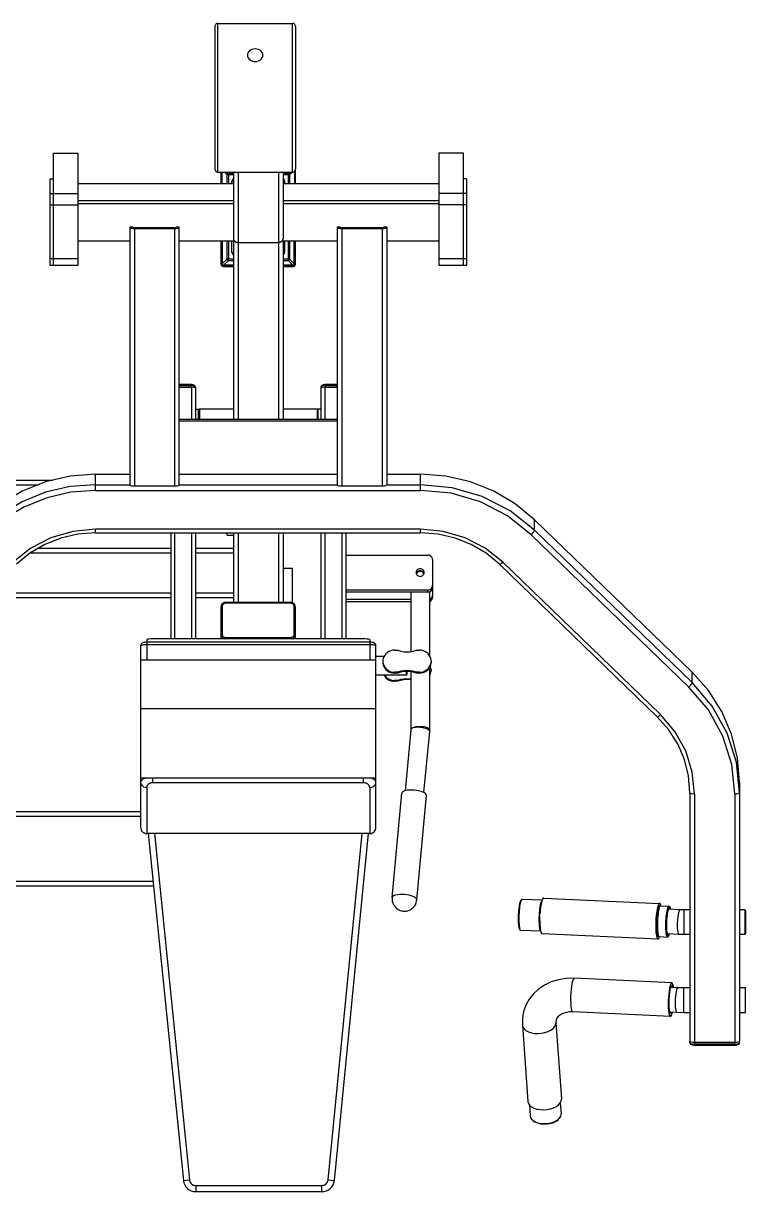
# Model space of a CAD drawing. Header units: millimetres. Extents: x -91 to 49, y -4 to 118.
# Drawn here: x -23.9 to 49.3, y 0 to 118.3 of the extents above; entities that cross this region are included whole.
import ezdxf

# ---------------------------------------------------------------- set-up
doc = ezdxf.new("R2010")
doc.units = ezdxf.units.MM
doc.layers.add('ceco.net 288', color=7, linetype='Continuous')

msp = doc.modelspace()

# ---------------------------------------------------------------- linework, layer by layer
at = {"layer": 'ceco.net 288'}
for points in [[(-4.139875, 118.33175), (-4.202875, 118.3255), (-4.261875, 118.30725), (-4.315125, 118.2785), (-4.361625, 118.24025), (-4.400125, 118.194), (-4.429125, 118.141), (-4.447625, 118.08225), (-4.454125, 118.01925)], [(-4.139875, 118.33175), (3.392625, 118.33175)], [(-4.139875, 103.26825), (-4.139875, 118.33175)], [(3.392625, 103.26825), (3.392625, 118.33175)], [(3.706625, 118.01925), (3.700375, 118.08225), (3.681875, 118.141), (3.652875, 118.194), (3.614375, 118.24025), (3.567875, 118.2785), (3.514375, 118.30725), (3.455625, 118.3255), (3.392625, 118.33175)], [(-4.454125, 118.01125), (-4.454125, 103.5825)], [(3.706625, 118.01125), (3.706625, 103.5825)], [(-0.373875, 115.74075), (-0.547875, 115.72425), (-0.715375, 115.6805), (-0.863625, 115.60725), (-0.987125, 115.51275), (-1.081625, 115.394), (-1.138625, 115.2605), (-1.158375, 115.1205)], [(-1.158375, 115.1205), (-1.138625, 114.979), (-1.080125, 114.83725), (-0.987125, 114.71025), (-0.863625, 114.6045), (-0.715375, 114.52325), (-0.546375, 114.47125), (-0.373875, 114.45475)], [(0.410875, 115.1205), (0.391125, 115.2605), (0.332875, 115.39575), (0.239875, 115.51275), (0.116375, 115.60725), (-0.033375, 115.6805), (-0.201125, 115.72425), (-0.373875, 115.74075)], [(-0.373875, 114.45475), (-0.199625, 114.47125), (-0.031875, 114.52325), (0.116375, 114.6045), (0.239875, 114.71025), (0.332875, 114.83725), (0.391125, 114.979), (0.410875, 115.1205)], [(-20.850625, 105.20025), (-18.340875, 105.20025)], [(-20.850625, 105.20025), (-20.850625, 93.79875)], [(-18.340875, 105.20025), (-18.340875, 93.79875)], [(18.220125, 105.20025), (18.220125, 93.79875)], [(20.731375, 105.20025), (18.220125, 105.20025)], [(20.731375, 93.79875), (20.731375, 105.20025)], [(-4.454125, 103.5825), (-4.447625, 103.5195), (-4.429125, 103.4605), (-4.400125, 103.40725), (-4.361625, 103.36075), (-4.315125, 103.32225), (-4.261875, 103.29325), (-4.202875, 103.27475), (-4.139875, 103.26825)], [(-4.139875, 103.26825), (3.392625, 103.26825)], [(-3.825875, 102.111), (-3.825875, 103.26825)], [(-3.737875, 103.26825), (-3.737875, 102.111)], [(-3.485625, 103.26825), (-3.236625, 103.01925)], [(-3.088625, 103.16725), (-3.130625, 103.156), (-3.169875, 103.13325), (-3.202375, 103.10075), (-3.223625, 103.06175), (-3.236625, 103.01925)], [(-3.236625, 103.01925), (-2.570875, 103.01925)], [(-3.236625, 103.01925), (-3.236625, 102.111)], [(-3.189375, 103.26825), (-3.088625, 103.16725)], [(-3.088625, 103.16725), (-2.570875, 103.16725)], [(-3.088625, 103.16725), (-3.088625, 102.111)], [(-2.570875, 103.26825), (-2.570875, 96.52825)], [(-2.100625, 103.26825), (-2.098875, 78.24875)], [(1.979875, 103.26825), (1.978375, 78.24875)], [(2.450375, 103.26825), (2.450375, 96.52825)], [(2.450375, 103.16725), (2.967875, 103.16725)], [(2.450375, 103.01925), (3.115875, 103.01925)], [(2.967875, 103.16725), (3.070375, 103.26825)], [(2.967875, 103.16725), (2.967875, 102.111)], [(3.115875, 103.01925), (3.111125, 103.0405), (3.104625, 103.06175), (3.094625, 103.08275), (3.081625, 103.10075), (3.067125, 103.1185), (3.049125, 103.13325), (3.031125, 103.14625), (3.011625, 103.156), (2.990625, 103.1625), (2.967875, 103.16725)], [(3.115875, 103.01925), (3.364875, 103.26825)], [(3.115875, 103.01925), (3.115875, 102.111)], [(3.392625, 103.26825), (3.455625, 103.27475), (3.514375, 103.29325), (3.567875, 103.32225), (3.614375, 103.36075), (3.652875, 103.40725), (3.681875, 103.4605), (3.700375, 103.5195), (3.706625, 103.5825)], [(3.618875, 103.366), (3.618875, 102.111)], [(3.706625, 103.53025), (3.705875, 103.544), (3.705125, 103.55625)], [(3.706625, 102.111), (3.706625, 103.53025)], [(-21.151625, 102.601), (-20.850625, 102.601)], [(-21.151625, 93.79875), (-21.151625, 102.601)], [(-21.151625, 102.5685), (-20.850625, 102.5685)], [(-18.340875, 102.111), (-2.570875, 102.111)], [(-2.570875, 102.61575), (-2.635875, 102.56575), (-2.685125, 102.50125), (-2.716375, 102.42675), (-2.727125, 102.3455)], [(-2.727125, 102.3455), (-2.570875, 102.3455)], [(-2.727125, 102.111), (-2.727125, 102.3455)], [(2.450375, 102.61725), (2.450375, 102.61575)], [(2.608125, 102.3455), (2.597125, 102.42675), (2.565875, 102.50125), (2.516125, 102.56575), (2.450375, 102.61575)], [(2.608125, 102.3455), (2.450375, 102.3455)], [(2.450375, 102.111), (18.220125, 102.111)], [(2.608125, 102.3455), (2.608125, 102.111)], [(21.032625, 102.601), (20.731375, 102.601)], [(21.032625, 102.5685), (20.731375, 102.5685)], [(21.032625, 102.601), (21.032625, 93.79875)], [(-21.151625, 101.10675), (-18.340875, 101.10675)], [(21.032625, 101.10675), (18.220125, 101.10675)], [(-21.151625, 99.95275), (-18.340875, 99.95275)], [(-18.340875, 100.39075), (-2.570875, 100.39075)], [(-18.340875, 100.08325), (-2.570875, 100.08325)], [(2.450375, 100.39075), (18.220125, 100.39075)], [(2.450375, 100.08325), (18.220125, 100.08325)], [(21.032625, 99.95275), (18.220125, 99.95275)], [(-12.782625, 97.69225), (-13.083625, 97.69225)], [(-13.083625, 97.69225), (-13.083625, 71.60325)], [(-13.083625, 97.67275), (-13.060875, 97.63525), (-12.994125, 97.601), (-12.889875, 97.57325), (-12.782625, 97.5605)], [(-12.782625, 97.67275), (-12.782625, 97.69225)], [(-12.782625, 97.67275), (-12.759625, 97.65), (-12.697875, 97.63525), (-12.613375, 97.62875)], [(-12.782625, 97.56025), (-12.613375, 97.5505)], [(-8.532875, 97.62875), (-12.613375, 97.62875)], [(-12.613375, 97.5505), (-8.532875, 97.5505)], [(-12.613375, 97.5505), (-12.613375, 71.48125)], [(-8.532875, 97.62875), (-8.448375, 97.63525), (-8.386375, 97.65), (-8.363625, 97.67275)], [(-8.532875, 97.5505), (-8.363625, 97.56025)], [(-8.532875, 97.5505), (-8.532875, 71.48125)], [(-8.062375, 97.69225), (-8.363625, 97.69225)], [(-8.363625, 97.69225), (-8.363625, 97.67275)], [(-8.363625, 97.5605), (-8.256125, 97.57325), (-8.151875, 97.601), (-8.085375, 97.63525), (-8.062375, 97.67275)], [(-8.062375, 71.60325), (-8.062375, 97.69225)], [(7.943375, 97.69225), (7.943375, 71.60325)], [(8.244375, 97.69225), (7.943375, 97.69225)], [(7.943375, 97.67275), (7.966125, 97.63525), (8.032875, 97.601), (8.137125, 97.57325), (8.244375, 97.5605)], [(8.244375, 97.67275), (8.244375, 97.69225)], [(8.244375, 97.67275), (8.267125, 97.65), (8.329125, 97.63525), (8.413875, 97.62875)], [(8.244375, 97.56025), (8.413875, 97.5505)], [(12.492625, 97.62875), (8.413875, 97.62875)], [(8.413875, 97.5505), (8.413875, 71.48125)], [(8.413875, 97.5505), (12.492625, 97.5505)], [(12.492625, 97.62875), (12.577125, 97.63525), (12.639125, 97.65), (12.661625, 97.67275)], [(12.492625, 97.5505), (12.661625, 97.56025)], [(12.492625, 97.5505), (12.492625, 71.48125)], [(12.661625, 97.69225), (12.661625, 97.67275)], [(12.964625, 97.69225), (12.661625, 97.69225)], [(12.661625, 97.5605), (12.769125, 97.57325), (12.873375, 97.601), (12.940125, 97.63525), (12.964625, 97.67275)], [(12.964625, 97.69225), (12.964625, 71.60325)], [(-18.340875, 96.31675), (-13.083625, 96.31675)], [(-8.062375, 96.31675), (-2.489625, 96.31675)], [(-3.825875, 93.9405), (-3.825875, 96.31675)], [(-3.737875, 96.31675), (-3.737875, 93.9405)], [(-3.713625, 96.31675), (-3.713625, 93.97475)], [(-3.236625, 96.31675), (-3.236625, 94.4515)], [(-3.088625, 96.31675), (-3.088625, 94.30525)], [(-2.727125, 95.127), (-2.727125, 96.31675)], [(-2.570875, 96.52825), (-2.557875, 96.44375), (-2.523625, 96.3625), (-2.468375, 96.28925), (-2.393625, 96.2275), (-2.304125, 96.18175), (-2.204625, 96.154), (-2.100625, 96.1445)], [(-2.570875, 96.31675), (-2.570875, 78.24875)], [(-2.100625, 96.14425), (1.979875, 96.14425)], [(1.979875, 96.1445), (2.085625, 96.154), (2.183375, 96.18175), (2.274375, 96.2275), (2.347875, 96.28925), (2.404625, 96.3625), (2.438625, 96.44375), (2.450375, 96.52825)], [(2.370375, 96.31675), (7.943375, 96.31675)], [(2.450375, 96.31675), (2.450375, 78.24875)], [(2.608125, 96.31675), (2.608125, 95.127)], [(2.967875, 96.31675), (2.967875, 94.30525)], [(3.115875, 96.31675), (3.115875, 94.4515)], [(3.592875, 93.97475), (3.592875, 96.31675)], [(3.618875, 96.31675), (3.618875, 93.9405)], [(3.706625, 93.9405), (3.706625, 96.31675)], [(12.964625, 96.31675), (18.220125, 96.31675)], [(-2.727125, 95.127), (-2.570875, 95.127)], [(-2.727125, 95.127), (-2.716375, 95.045), (-2.685125, 94.96975), (-2.635875, 94.90525), (-2.570875, 94.85525)], [(2.608125, 95.127), (2.450375, 95.127)], [(2.450375, 94.85525), (2.516125, 94.90525), (2.565875, 94.96975), (2.597125, 95.045), (2.608125, 95.127)], [(-18.340875, 94.49725), (-21.151625, 94.49725)], [(-18.340875, 93.79875), (-21.151625, 93.79875)], [(-3.737875, 93.9405), (-3.825875, 93.9405)], [(-3.825875, 93.9405), (-3.808125, 93.85225), (-3.759625, 93.7805), (-3.687875, 93.732), (-3.599625, 93.7145)], [(-3.737875, 93.9405), (-3.727125, 93.88675), (-3.697375, 93.84275), (-3.653375, 93.813), (-3.599625, 93.80225)], [(-3.713625, 93.97475), (-3.236625, 94.4515)], [(-3.713625, 93.97475), (-3.705375, 93.9275), (-3.685875, 93.887), (-3.653375, 93.85575), (-3.612625, 93.83475), (-3.565375, 93.8265)], [(-3.599625, 93.7145), (-3.599625, 93.80225)], [(-3.599625, 93.80225), (-2.570875, 93.80225)], [(-3.599625, 93.7145), (-2.570875, 93.7145)], [(-3.565375, 93.8265), (-3.088625, 94.30525)], [(-2.570875, 93.8265), (-3.565375, 93.8265)], [(-3.236625, 94.4515), (-3.231625, 94.4305), (-3.223625, 94.4095), (-3.213875, 94.38975), (-3.202375, 94.37025), (-3.187875, 94.354), (-3.169875, 94.33775), (-3.150375, 94.32625), (-3.130625, 94.315), (-3.109625, 94.30825), (-3.088625, 94.30525)], [(-2.570875, 94.4515), (-3.236625, 94.4515)], [(-3.088625, 94.30525), (-2.570875, 94.30525)], [(3.115875, 94.4515), (2.450375, 94.4515)], [(2.450375, 94.30525), (2.967875, 94.30525)], [(3.444625, 93.8265), (2.450375, 93.8265)], [(2.450375, 93.80225), (3.480375, 93.80225)], [(2.450375, 93.7145), (3.480375, 93.7145)], [(2.967875, 94.30525), (3.011625, 94.315), (3.049125, 94.33775), (3.081625, 94.37025), (3.104625, 94.4095), (3.115875, 94.4515)], [(2.967875, 94.30525), (3.444625, 93.8265)], [(3.115875, 94.4515), (3.592875, 93.97475)], [(3.444625, 93.8265), (3.493625, 93.83475), (3.534125, 93.85575), (3.565125, 93.887), (3.586375, 93.9275)], [(3.480375, 93.7145), (3.568125, 93.732), (3.640125, 93.7805), (3.688875, 93.85225), (3.706625, 93.9405)], [(3.480375, 93.80225), (3.534375, 93.813), (3.578375, 93.84275), (3.608125, 93.88675), (3.618875, 93.9405)], [(3.480375, 93.7145), (3.480375, 93.80225)], [(3.592875, 93.97475), (3.586375, 93.9275)], [(3.706625, 93.9405), (3.618875, 93.9405)], [(21.032625, 94.49725), (18.220125, 94.49725)], [(21.032625, 93.79875), (18.220125, 93.79875)], [(-6.898625, 81.74325), (-8.062375, 81.74325)], [(-8.062375, 81.66025), (-6.898625, 81.66025)], [(-6.898625, 81.74325), (-6.898625, 81.48775)], [(-6.428375, 81.49925), (-6.434875, 81.54475), (-6.454375, 81.58875), (-6.483875, 81.626), (-6.527625, 81.662), (-6.582875, 81.6895), (-6.652875, 81.714), (-6.731125, 81.73025), (-6.815875, 81.74), (-6.898625, 81.74325)], [(-6.428375, 81.49925), (-6.438125, 81.53175), (-6.464125, 81.561), (-6.508125, 81.58875), (-6.566625, 81.613), (-6.638375, 81.63425), (-6.719625, 81.64875), (-6.807625, 81.657), (-6.898625, 81.66025)], [(6.766625, 81.74825), (6.681875, 81.74475), (6.598875, 81.73525), (6.519125, 81.71725), (6.449125, 81.6945), (6.393875, 81.66525), (6.349875, 81.631), (6.320875, 81.592), (6.301125, 81.5495), (6.294625, 81.504)], [(6.766625, 81.66525), (6.673875, 81.66175), (6.585875, 81.65225), (6.504625, 81.6375), (6.432875, 81.618), (6.374375, 81.5935), (6.330375, 81.56575), (6.304375, 81.53475), (6.294625, 81.504)], [(6.766625, 81.74825), (6.766625, 81.48775)], [(7.943375, 81.74825), (6.766625, 81.74825)], [(6.766625, 81.66525), (7.943375, 81.66525)], [(-8.062375, 81.48775), (-6.807625, 81.48775)], [(-6.807625, 81.48775), (-6.807625, 78.24875)], [(-6.416875, 81.35425), (-6.426625, 81.3835), (-6.454375, 81.41125), (-6.501625, 81.4375), (-6.563375, 81.45825), (-6.638375, 81.47475), (-6.721375, 81.4845), (-6.807625, 81.48775)], [(-6.428375, 81.49925), (-6.428375, 81.387)], [(-6.416875, 81.35425), (-6.416875, 78.24875)], [(6.294625, 81.504), (6.294625, 81.35425)], [(6.686875, 81.48775), (6.598875, 81.4845), (6.517625, 81.47475), (6.442875, 81.45825), (6.380875, 81.4375), (6.333875, 81.41125), (6.304375, 81.3835), (6.294625, 81.35425)], [(6.294625, 81.35425), (6.294625, 78.24875)], [(6.686875, 81.48775), (6.686875, 78.24875)], [(6.686875, 81.48775), (7.943375, 81.48775)], [(6.686875, 81.4845), (6.766625, 81.48775)], [(-8.062375, 78.24875), (7.943375, 78.24875)], [(-6.416875, 79.26925), (-6.102875, 79.26925)], [(-6.102875, 78.24875), (-6.102875, 79.26925)], [(-6.023125, 79.26925), (-6.102875, 79.1895)], [(-6.023125, 79.26925), (-6.023125, 78.24875)], [(-2.570875, 79.26925), (-6.023125, 79.26925)], [(5.902375, 79.26925), (2.450375, 79.26925)], [(5.902375, 79.26925), (5.902375, 78.24875)], [(5.982125, 79.1895), (5.902375, 79.26925)], [(5.982125, 79.26925), (5.982125, 78.24875)], [(6.294625, 79.26925), (5.982125, 79.26925)], [(-8.062375, 78.086), (7.943375, 78.086)], [(-16.563375, 72.658), (-19.115625, 72.4645), (-21.605875, 71.8865), (-23.972125, 70.94075), (-26.154875, 69.6485)], [(-16.563375, 71.0255), (-16.563375, 72.67425)], [(-16.563375, 72.67425), (-13.083625, 72.67425)], [(-16.563375, 72.658), (-13.083625, 72.658)], [(-8.062375, 72.67425), (7.943375, 72.67425)], [(-8.062375, 72.658), (7.943375, 72.658)], [(12.964625, 72.67425), (16.387375, 72.67425)], [(12.964625, 72.658), (16.387375, 72.658)], [(16.387375, 71.0255), (16.387375, 72.67425)], [(27.922125, 68.05825), (25.975625, 69.665), (23.792875, 70.95725), (21.428125, 71.90275), (18.939375, 72.4805), (16.387375, 72.67425)], [(-72.553125, 72.06075), (-20.855138, 72.06075)], [(-72.553125, 71.59025), (-22.347087, 71.59025)], [(-16.563375, 71.60325), (-19.115625, 71.40975), (-21.605875, 70.832), (-23.972125, 69.8845), (-26.154875, 68.59225), (-28.103125, 66.986)], [(-16.563375, 71.0255), (-19.042125, 70.83675), (-21.460875, 70.277), (-23.757375, 69.35725), (-25.878375, 68.10075), (-27.769625, 66.5415)], [(-16.563375, 71.60325), (-13.083625, 71.60325)], [(-16.563375, 71.0255), (16.387375, 71.0255)], [(-13.083625, 71.60325), (-13.060875, 71.56575), (-12.994125, 71.53175), (-12.889875, 71.504), (-12.758125, 71.486), (-12.613375, 71.48125)], [(-12.613375, 71.48125), (-8.532875, 71.48125)], [(-8.532875, 71.48125), (-8.387875, 71.486), (-8.256125, 71.504), (-8.151875, 71.53175), (-8.085375, 71.56575), (-8.062375, 71.60325)], [(-8.062375, 71.60325), (7.943375, 71.60325)], [(7.943375, 71.60325), (7.966125, 71.56575), (8.032875, 71.53175), (8.137125, 71.504), (8.267125, 71.486), (8.413875, 71.48125)], [(8.413875, 71.48125), (12.492625, 71.48125)], [(12.492625, 71.48125), (12.639125, 71.486), (12.769125, 71.504), (12.873375, 71.53175), (12.940125, 71.56575), (12.964625, 71.60325)], [(12.964625, 71.60325), (16.387375, 71.60325)], [(27.927125, 66.986), (25.454625, 68.947), (22.632625, 70.40375), (19.572625, 71.3005), (16.387375, 71.60325)], [(27.593375, 66.5415), (25.192875, 68.44575), (22.451875, 69.86025), (19.479875, 70.73075), (16.387375, 71.0255)], [(27.927125, 68.042), (27.922125, 68.05825)], [(27.922125, 68.05825), (43.905375, 52.60925)], [(27.927125, 66.986), (27.927125, 68.042)], [(-16.563375, 67.08675), (-18.859875, 66.8685), (-21.068625, 66.22075), (-23.103125, 65.171), (-24.885375, 63.75675)], [(-16.563375, 66.73675), (-18.332625, 66.60325), (-20.057875, 66.203), (-21.696875, 65.547), (-23.208875, 64.65325), (-24.558375, 63.54025)], [(-16.563375, 66.73675), (-16.563375, 67.08675)], [(16.387375, 67.08675), (-16.563375, 67.08675)], [(-16.563375, 66.73675), (16.387375, 66.73675)], [(-8.926625, 66.73675), (-8.926625, 55.9945)], [(-8.534375, 66.73675), (-8.534375, 55.9945)], [(-6.807625, 66.73675), (-6.807625, 55.9945)], [(-6.416875, 66.73675), (-6.416875, 55.9945)], [(-3.197625, 66.50575), (-3.197625, 66.73675)], [(-3.197625, 66.50575), (-2.570875, 66.50575)], [(-2.570875, 66.73675), (-2.570875, 59.69575)], [(-2.098875, 66.73675), (-2.098875, 59.69575)], [(1.978375, 66.73675), (1.978375, 59.69575)], [(2.450375, 66.73675), (2.450375, 59.69575)], [(6.294625, 66.73675), (6.294625, 55.9945)], [(6.686875, 66.73675), (6.686875, 55.9945)], [(8.413875, 66.73675), (8.413875, 55.9945)], [(8.806125, 66.73675), (8.806125, 55.9945)], [(16.387375, 66.73675), (16.387375, 67.08675)], [(24.710875, 63.75675), (22.927125, 65.171), (20.892625, 66.22075), (18.683875, 66.8685), (16.387375, 67.08675)], [(24.382125, 63.54025), (23.034625, 64.65325), (21.520875, 65.5485), (19.881875, 66.203), (18.156625, 66.60325), (16.387375, 66.73675)], [(27.593375, 66.5415), (27.722125, 66.675), (27.829375, 66.80525), (27.902875, 66.91575), (27.927125, 66.98575)], [(27.593375, 66.5415), (43.571625, 51.1085)], [(27.927125, 66.98575), (43.905375, 51.55275)], [(-8.926625, 65.15625), (-22.357875, 65.15625)], [(-2.570875, 65.15625), (-6.416875, 65.15625)], [(-8.926625, 64.6845), (-23.155375, 64.6845)], [(-2.570875, 64.6845), (-6.416875, 64.6845)], [(8.806125, 64.47425), (17.121375, 64.47425)], [(17.593375, 64.03175), (17.577125, 64.14575), (17.529875, 64.253), (17.455125, 64.34425), (17.357375, 64.41425), (17.243625, 64.45975), (17.121375, 64.47425)], [(17.593375, 64.03175), (17.593375, 60.19875)], [(3.392625, 63.12025), (2.450375, 63.12025)], [(3.392625, 59.66325), (3.392625, 63.12025)], [(16.748625, 62.70525), (16.738875, 62.7915), (16.708125, 62.873), (16.659125, 62.946), (16.594125, 63.00775), (16.515875, 63.0535), (16.429625, 63.08275), (16.336875, 63.09075), (16.245875, 63.08275), (16.159625, 63.0535), (16.081375, 63.00775), (16.016125, 62.946), (15.965875, 62.873), (15.936625, 62.7915), (15.925125, 62.70525)], [(16.730875, 62.59775), (16.708125, 62.658), (16.659125, 62.73125), (16.594125, 62.793), (16.515875, 62.83875), (16.429625, 62.868), (16.336875, 62.87775), (16.245875, 62.868), (16.159625, 62.83875), (16.081375, 62.793), (16.016125, 62.73125), (15.965875, 62.658), (15.943125, 62.59775)], [(16.714625, 62.55375), (16.670625, 62.64325), (16.579375, 62.7395), (16.463875, 62.80125), (16.336875, 62.824), (16.209875, 62.80125), (16.096125, 62.7395), (16.004875, 62.64175), (15.959375, 62.55375)], [(24.382125, 63.54025), (24.403375, 63.53375), (24.474875, 63.5645), (24.582375, 63.64275), (24.710875, 63.75675)], [(24.382125, 63.54025), (40.360375, 48.10725)], [(24.710875, 63.75675), (40.687625, 48.32375)], [(15.925125, 62.70525), (15.943125, 62.59775)], [(15.943125, 62.59775), (15.965875, 62.5375), (16.016125, 62.46275), (16.081375, 62.4025), (16.159625, 62.357), (16.245875, 62.3275), (16.336875, 62.31775), (16.429625, 62.3275), (16.515875, 62.357), (16.594125, 62.4025), (16.659125, 62.46275), (16.708125, 62.5375), (16.730875, 62.59775)], [(16.730875, 62.59775), (16.748625, 62.70525)], [(-8.926625, 60.60725), (-27.593875, 60.60725)], [(-2.570875, 60.60725), (-6.416875, 60.60725)], [(17.121375, 60.936), (8.806125, 60.936)], [(17.121375, 60.72125), (8.806125, 60.72125)], [(15.396375, 60.72125), (15.396375, 54.70375)], [(17.121375, 60.936), (17.243625, 60.95075), (17.357375, 60.9945), (17.455125, 61.06625), (17.529875, 61.1575), (17.577125, 61.26475), (17.593375, 61.37875)], [(17.121375, 60.72125), (17.243625, 60.736), (17.357375, 60.77975), (17.455125, 60.85125), (17.529875, 60.9425), (17.577125, 61.05), (17.593375, 61.16375)], [(17.121375, 60.72125), (17.121375, 60.936)], [(17.279125, 60.75025), (17.279125, 54.297)], [(17.279125, 59.9985), (17.357375, 60.0295), (17.455125, 60.0995), (17.529875, 60.1905), (17.577125, 60.298), (17.593375, 60.4135)], [(-8.926625, 60.13525), (-28.082125, 60.13525)], [(-2.570875, 60.13525), (-6.416875, 60.13525)], [(-3.366625, 59.69575), (-3.459625, 59.6875), (-3.547375, 59.65975), (-3.628875, 59.61775), (-3.700375, 59.559), (-3.759125, 59.489), (-3.803125, 59.40775), (-3.829125, 59.32125), (-3.838875, 59.23025)], [(-3.713625, 59.25125), (-3.838875, 59.23025)], [(-3.838875, 59.23025), (-3.838875, 55.9945)], [(-3.366625, 59.5915), (-3.435375, 59.585), (-3.500375, 59.5655), (-3.558875, 59.53475), (-3.610875, 59.4925), (-3.654875, 59.442), (-3.685875, 59.38175), (-3.705375, 59.31825), (-3.713625, 59.25125)], [(-3.713625, 59.25125), (-3.713625, 56.47)], [(-3.366625, 59.5915), (-3.366625, 59.69575)], [(-3.366625, 59.69575), (3.223375, 59.69575)], [(3.223375, 59.5915), (-3.366625, 59.5915)], [(3.223375, 59.5915), (3.223375, 59.69575)], [(3.706625, 59.18475), (3.683875, 59.32125), (3.657875, 59.40775), (3.613875, 59.489), (3.555375, 59.559), (3.485375, 59.61775), (3.402375, 59.65975), (3.314375, 59.6875), (3.223375, 59.69575)], [(3.355375, 59.5655), (3.290125, 59.585), (3.223375, 59.5915)], [(3.568375, 59.25125), (3.561875, 59.31825), (3.540875, 59.38175), (3.509625, 59.442), (3.465875, 59.4925), (3.413875, 59.53475), (3.355375, 59.5655)], [(3.568375, 56.47), (3.568375, 59.25125)], [(3.568375, 59.25125), (3.69919, 59.229361)], [(3.706625, 55.9945), (3.706625, 59.18475)], [(15.396375, 59.96925), (8.806125, 59.96925)], [(15.396375, 59.75425), (8.806125, 59.75425)], [(17.279125, 59.78375), (17.357375, 59.8145), (17.455125, 59.8845), (17.529875, 59.9775), (17.577125, 60.08325), (17.593375, 60.19875)], [(-11.358375, 55.64775), (-11.485375, 55.64475), (-11.591125, 55.63325), (-11.675875, 55.6185), (-11.747375, 55.599), (-11.810875, 55.56975), (-11.874125, 55.52425), (-11.932875, 55.4575), (-11.970375, 55.3795), (-11.984875, 55.28)], [(-10.730125, 55.9945), (-10.923875, 55.98975), (-11.097875, 55.97325), (-11.237875, 55.949), (-11.327375, 55.91975), (-11.358375, 55.8855)], [(-11.358375, 55.8855), (-11.358375, 53.843)], [(11.237625, 55.64775), (-11.358375, 55.64775)], [(10.611125, 55.9945), (-10.730125, 55.9945)], [(-3.713625, 56.47), (-3.838875, 56.44875)], [(-3.838875, 56.44875), (-3.829125, 56.35925)], [(-3.829125, 56.35925), (-3.803125, 56.27125), (-3.759125, 56.1915), (-3.700375, 56.1215), (-3.628875, 56.063), (-3.547375, 56.02075), (-3.461125, 55.9945)], [(-3.713625, 56.47), (-3.705375, 56.40475), (-3.685875, 56.33975), (-3.654875, 56.281), (-3.610875, 56.2305), (-3.558875, 56.18825), (-3.500375, 56.1575), (-3.435375, 56.138), (-3.366625, 56.13125)], [(-3.366625, 56.13125), (-3.366625, 55.9945)], [(-3.366625, 56.13125), (3.223375, 56.13125)], [(3.223375, 56.13125), (3.290125, 56.138), (3.355375, 56.1575), (3.413875, 56.18825), (3.465875, 56.2305), (3.509625, 56.281), (3.540875, 56.33975), (3.561875, 56.40475), (3.568375, 56.47)], [(3.223375, 56.13125), (3.223375, 55.9945)], [(3.316125, 55.9945), (3.402375, 56.02075), (3.483625, 56.063), (3.555375, 56.1215), (3.613875, 56.1915), (3.657875, 56.27125), (3.683875, 56.35925), (3.706625, 56.446591)], [(3.568375, 56.47), (3.706625, 56.446591)], [(11.237625, 55.8855), (11.206625, 55.91975), (11.118875, 55.949), (10.978875, 55.97325), (10.804625, 55.98975), (10.611125, 55.9945)], [(11.237625, 55.8855), (11.237625, 53.843)], [(11.865875, 55.28), (11.844625, 55.394), (11.779625, 55.5), (11.693375, 55.56825), (11.603875, 55.6055), (11.506375, 55.62825), (11.380875, 55.643), (11.237625, 55.64775)], [(-11.358375, 55.389), (-11.519625, 55.38575), (-11.670875, 55.3745), (-11.801125, 55.3565), (-11.900375, 55.33375), (-11.963875, 55.30775), (-11.984875, 55.28)], [(-11.984875, 55.28), (-11.984875, 36.9095)], [(11.237625, 55.389), (-11.358375, 55.389)], [(11.865875, 55.28), (11.844625, 55.30775), (11.781125, 55.33375), (11.681875, 55.3565), (11.551625, 55.3745), (11.400375, 55.38575), (11.237625, 55.389)], [(11.865875, 36.9095), (11.865875, 55.28)], [(13.749125, 54.84375), (13.552125, 54.82925), (13.361625, 54.78375), (13.181125, 54.70875), (13.016625, 54.608), (12.871625, 54.4825), (12.751125, 54.33775), (12.658625, 54.175), (12.593375, 53.99925), (12.560875, 53.817), (12.557625, 53.724)], [(13.749125, 54.84375), (14.061625, 54.84375)], [(14.061625, 54.84375), (14.367625, 54.7495), (14.683375, 54.69075), (15.003875, 54.67125), (15.324625, 54.69075), (15.640375, 54.7495), (15.944625, 54.84375)], [(15.944625, 54.84375), (16.258875, 54.84375)], [(17.450375, 53.724), (17.445375, 53.817), (17.414375, 53.99925), (17.349125, 54.175), (17.256625, 54.33775), (17.136125, 54.4825), (16.991375, 54.608), (16.825375, 54.70875), (16.646375, 54.78375), (16.455875, 54.82925), (16.258875, 54.84375)], [(11.865875, 53.84275), (-11.984875, 53.84275)], [(12.678125, 54.209), (11.865875, 54.209)], [(12.557625, 53.724), (12.560875, 53.5515), (12.593375, 53.36925), (12.658625, 53.195), (12.751125, 53.0325), (12.871625, 52.88575), (13.016625, 52.7605), (13.181125, 52.65975), (13.361625, 52.58475), (13.552125, 52.54075), (13.749125, 52.5245)], [(12.560875, 53.63275), (12.593375, 53.45075), (12.658625, 53.275), (12.751125, 53.112), (12.871625, 52.96725), (13.016625, 52.842), (13.181125, 52.7395), (13.361625, 52.66625), (13.552125, 52.6205), (13.749125, 52.60575)], [(16.258875, 52.60575), (16.455875, 52.6205), (16.646375, 52.66625), (16.825375, 52.7395), (16.991375, 52.842), (17.136125, 52.96725), (17.256625, 53.112), (17.349125, 53.275), (17.414375, 53.45075), (17.445375, 53.63275)], [(16.258875, 52.5245), (16.455875, 52.54075), (16.646375, 52.58475), (16.825375, 52.65975), (16.991375, 52.7605), (17.136125, 52.88575), (17.256625, 53.0325), (17.349125, 53.195), (17.414375, 53.36925), (17.445375, 53.5515)], [(17.450375, 52.89075), (17.435625, 53.0665), (17.391625, 53.2375), (17.376875, 53.27)], [(17.450375, 53.724), (17.445375, 53.5515)], [(14.925875, 52.326), (11.865875, 52.326)], [(12.676375, 52.326), (12.687875, 52.3015), (12.785625, 52.152), (12.905875, 52.01825), (13.049125, 51.9045), (13.207125, 51.81325), (13.381375, 51.745), (13.561875, 51.70425), (13.749125, 51.69125)], [(12.723625, 52.326), (12.785625, 52.23325), (12.905875, 52.09975), (13.049125, 51.986), (13.207125, 51.893), (13.381375, 51.82625), (13.561875, 51.7855), (13.749125, 51.77075)], [(13.749125, 52.60575), (13.749125, 52.5245)], [(14.061625, 52.60575), (13.749125, 52.60575)], [(14.061625, 52.5245), (13.749125, 52.5245)], [(15.944625, 52.60575), (15.640375, 52.7005), (15.324625, 52.75875), (15.003875, 52.777), (14.683375, 52.75875), (14.367625, 52.7005), (14.061625, 52.60575)], [(15.944625, 52.5245), (15.640375, 52.61875), (15.324625, 52.6775), (15.003875, 52.697), (14.683375, 52.6775), (14.367625, 52.61875), (14.061625, 52.5245)], [(14.061625, 52.60575), (14.061625, 52.5245)], [(14.925875, 52.69225), (14.925875, 52.326)], [(15.003875, 52.404), (14.925875, 52.326)], [(15.003875, 52.697), (15.003875, 52.404)], [(15.396375, 52.6645), (15.396375, 46.7905)], [(15.944625, 52.60575), (15.944625, 52.5245)], [(16.258875, 52.60575), (15.944625, 52.60575)], [(16.258875, 52.5245), (15.944625, 52.5245)], [(16.258875, 52.60575), (16.258875, 52.5245)], [(17.279125, 53.07125), (17.279125, 46.779)], [(17.279125, 52.3195), (17.320125, 52.38275), (17.391625, 52.54575), (17.435625, 52.7165)], [(17.320125, 52.3015), (17.279125, 52.238)], [(17.320125, 52.3015), (17.391625, 52.4645), (17.435625, 52.63525)], [(17.450375, 52.89075), (17.435625, 52.63525)], [(43.905375, 52.60925), (43.898875, 52.62525)], [(48.683875, 41.46325), (48.483625, 43.9325), (47.884625, 46.34125), (46.904875, 48.62975), (45.565375, 50.7425), (43.898875, 52.62525)], [(43.905375, 51.55275), (43.905375, 52.60925)], [(13.749125, 51.69125), (13.749125, 51.77075)], [(14.061625, 51.77075), (13.749125, 51.77075)], [(14.061625, 51.69125), (13.749125, 51.69125)], [(15.396375, 51.91075), (15.324625, 51.92375), (15.003875, 51.9435), (14.683375, 51.92375), (14.367625, 51.867), (14.061625, 51.77075)], [(15.396375, 51.83125), (15.324625, 51.84425), (15.003875, 51.86375), (14.683375, 51.84425), (14.367625, 51.7855), (14.061625, 51.69125)], [(14.061625, 51.77075), (14.061625, 51.69125)], [(43.571625, 51.1085), (43.698625, 51.242), (43.807625, 51.37225), (43.879125, 51.483), (43.905375, 51.55275)], [(48.211875, 40.28475), (47.907625, 43.2715), (47.005875, 46.14275), (45.542875, 48.78925), (43.571625, 51.1085)], [(48.683875, 40.407), (48.371375, 43.48325), (47.442125, 46.43875), (45.934875, 49.16525), (43.905375, 51.55275)], [(11.865875, 48.89825), (-11.984875, 48.89825)], [(40.360375, 48.10725), (40.379875, 48.1025), (40.451625, 48.13175), (40.560625, 48.20975), (40.687625, 48.32375)], [(43.664375, 40.407), (43.524375, 42.111), (43.111125, 43.77275), (42.433875, 45.35), (41.509375, 46.80825), (40.360375, 48.10725)], [(44.134625, 40.28475), (43.910375, 42.50325), (43.239625, 44.6355), (42.152375, 46.60175), (40.687625, 48.32375)], [(15.396375, 46.779), (14.820125, 40.60725)], [(15.396375, 46.7905), (15.418875, 46.849)], [(17.279125, 46.779), (17.254875, 46.85075), (17.186625, 46.919), (17.074125, 46.98075), (16.924625, 47.03125), (16.745375, 47.07025), (16.546875, 47.09325), (16.336875, 47.10125), (16.128625, 47.09325), (15.930125, 47.07025), (15.751125, 47.03125), (15.601375, 46.98075), (15.488875, 46.919), (15.418875, 46.85075), (15.399375, 46.78875)], [(17.178375, 46.7725), (17.067875, 46.8425), (16.919625, 46.906), (16.740625, 46.95975), (16.542125, 47.00025), (16.333875, 47.02475), (16.125375, 47.033), (15.926625, 47.0265), (15.749375, 47.002), (15.601375, 46.963), (15.488875, 46.9125), (15.418875, 46.849)], [(17.271375, 46.61475), (16.695125, 40.43125)], [(17.178375, 46.7725), (17.248375, 46.6995)], [(17.248375, 46.6995), (17.271375, 46.626)], [(17.276125, 46.67), (17.271375, 46.61475)], [(17.279125, 46.779), (17.276125, 46.67)], [(-11.351875, 41.9225), (-11.449625, 41.89625), (-11.604125, 41.83775), (-11.748875, 41.763), (-11.869375, 41.66825), (-11.952375, 41.5595), (-11.984875, 41.43575)], [(-11.984875, 41.9225), (11.865875, 41.9225)], [(-11.984875, 41.43575), (-11.963875, 41.30875), (-11.900375, 41.19), (-11.801125, 41.0875), (-11.670875, 41.00925), (-11.519625, 40.96025), (-11.356625, 40.94425)], [(-10.730125, 41.41275), (-10.730125, 41.92375)], [(10.611125, 41.41275), (10.611125, 41.92375)], [(11.865875, 41.43575), (11.834875, 41.5595), (11.750375, 41.66825), (11.629875, 41.763), (11.486625, 41.83775), (11.330375, 41.89625), (11.232875, 41.9225)], [(11.239125, 40.94425), (11.400375, 40.96025), (11.551625, 41.00925), (11.681875, 41.0875), (11.782875, 41.19), (11.844625, 41.30875), (11.865875, 41.43575)], [(48.683875, 41.46325), (48.683875, 15.2475)], [(-10.730125, 41.41275), (-10.791875, 41.40975), (-10.860375, 41.4015), (-10.933625, 41.387), (-11.010125, 41.3625), (-11.088375, 41.3265), (-11.166125, 41.27775), (-11.239625, 41.2145), (-11.299625, 41.13625), (-11.340375, 41.045), (-11.356625, 40.94425)], [(-11.356625, 40.94425), (-11.356625, 36.27625)], [(10.611125, 41.41275), (-10.730125, 41.41275)], [(11.239125, 40.94425), (11.223125, 41.045), (11.180875, 41.13625), (11.120375, 41.2145), (11.048875, 41.27775), (10.970875, 41.3265), (10.890875, 41.3625), (10.814375, 41.387), (10.741375, 41.4015), (10.672875, 41.40975), (10.611125, 41.41275)], [(11.239125, 40.94425), (11.239125, 36.27625)], [(13.498375, 29.7805), (14.481375, 40.35475)], [(16.983125, 40.137), (16.958875, 40.223), (16.887125, 40.3095), (16.771625, 40.3925), (16.616875, 40.4705), (16.426375, 40.53875), (16.209875, 40.59725), (15.975625, 40.63975), (15.731375, 40.669), (15.487375, 40.6805), (15.252875, 40.6755), (15.038125, 40.65275), (14.847875, 40.61525), (14.693125, 40.56325), (14.577625, 40.49825), (14.505875, 40.425), (14.483125, 40.3565)], [(43.664375, 40.407), (43.664375, 15.2475)], [(43.664375, 40.407), (43.700375, 40.36), (43.801125, 40.32075), (43.954125, 40.29475)], [(43.954125, 40.29475), (44.134625, 40.28475)], [(44.134625, 40.28475), (44.134625, 15.1255)], [(48.211875, 40.28475), (48.382875, 40.29475)], [(48.211875, 40.28475), (48.211875, 15.1255)], [(48.382875, 40.29475), (48.402375, 40.29625)], [(48.402375, 40.29625), (48.547125, 40.32075), (48.648125, 40.36), (48.683875, 40.407)], [(15.998375, 29.56075), (16.981375, 40.12375)], [(-11.984875, 38.4815), (-43.838875, 38.4815)], [(-11.984875, 38.0095), (-43.838875, 38.0095)], [(-11.984875, 36.9045), (-11.972125, 36.77775), (-11.935625, 36.66), (-11.877625, 36.55325), (-11.800875, 36.46025), (-11.707875, 36.3835), (-11.601125, 36.3255), (-11.483375, 36.289), (-11.356625, 36.27625)], [(11.239125, 36.27625), (11.365375, 36.289), (11.482875, 36.3255), (11.589125, 36.3835), (11.682125, 36.46025), (11.758625, 36.55325), (11.816625, 36.66), (11.853125, 36.77775), (11.865875, 36.9045)], [(11.239125, 36.27625), (-11.356625, 36.27625)], [(-11.216625, 36.27775), (-7.644125, 1.12975)], [(-10.585375, 36.27625), (-7.019125, 1.19325)], [(7.020625, 1.19475), (10.471125, 36.27625)], [(7.645625, 1.13275), (11.102625, 36.27625)], [(-10.723625, 31.421), (-43.838875, 31.421)], [(-10.674625, 30.949), (-43.838875, 30.949)], [(13.498375, 29.78025), (13.491875, 29.66325)], [(13.491875, 29.66325), (13.514625, 29.432), (13.578125, 29.2075), (13.672625, 29.0155), (13.825625, 28.812), (13.965625, 28.68175), (14.115375, 28.57925), (14.258375, 28.5075), (14.401875, 28.45725), (14.520625, 28.4295), (14.637875, 28.41325), (14.746625, 28.40825), (14.842875, 28.4115), (14.940375, 28.423), (15.051125, 28.44575), (15.155375, 28.47675), (15.265875, 28.52075), (15.389625, 28.58575), (15.513375, 28.66875), (15.625875, 28.76625), (15.751125, 28.908), (15.851875, 29.06575), (15.928375, 29.23675), (15.982125, 29.44025), (15.996625, 29.54775)], [(15.998375, 29.56075), (15.973875, 29.647), (15.902375, 29.73325), (15.786625, 29.81625), (15.632125, 29.8945), (15.441625, 29.96275), (15.226875, 30.02125), (14.990875, 30.06525), (14.746625, 30.09275), (14.504125, 30.10425), (14.269875, 30.09925), (14.053375, 30.0765), (13.862875, 30.03925), (13.708375, 29.987), (13.592875, 29.9235), (13.521375, 29.84875), (13.498375, 29.7805)], [(26.677125, 29.60125), (26.646375, 29.598), (26.597375, 29.5785), (26.559875, 29.54275), (26.524125, 29.49225), (26.489875, 29.419), (26.454125, 29.31975), (26.418375, 29.19125), (26.385875, 29.0365), (26.356375, 28.864), (26.330375, 28.68025), (26.309125, 28.485), (26.291375, 28.27975), (26.278375, 28.06975), (26.271875, 27.86), (26.268625, 27.653)], [(26.677125, 29.60125), (26.660875, 29.59975), (26.623375, 29.57375), (26.587625, 29.51825), (26.548625, 29.43525), (26.512875, 29.32475), (26.478625, 29.1895), (26.447625, 29.03325), (26.418375, 28.8575), (26.392125, 28.667), (26.371125, 28.462), (26.353375, 28.2505), (26.341625, 28.0355), (26.335375, 27.82875), (26.333875, 27.6335)], [(28.693875, 29.5085), (26.677125, 29.60125)], [(28.853375, 29.738), (28.815875, 29.725), (28.770375, 29.67775), (28.726375, 29.595), (28.682125, 29.47775), (28.640125, 29.3295), (28.600875, 29.15225), (28.565125, 28.9505), (28.534125, 28.729), (28.508375, 28.48975), (28.485375, 28.24075)], [(28.853375, 29.738), (40.598125, 29.201)], [(28.690375, 29.49875), (28.662875, 29.4825), (28.622125, 29.4225), (28.583125, 29.3295), (28.543875, 29.20575), (28.506625, 29.0545), (28.472375, 28.877), (28.443125, 28.6785), (28.417125, 28.46375), (28.397375, 28.2375), (28.382875, 28.00625), (28.373125, 27.772), (28.369625, 27.54075)], [(28.560375, 29.01525), (28.527875, 28.8445), (28.498375, 28.6525), (28.473875, 28.44575), (28.454375, 28.226), (28.439625, 28.00125), (28.431875, 27.77525), (28.428375, 27.5505)], [(28.622125, 29.2465), (28.596125, 29.1635), (28.560375, 29.0155)], [(40.598125, 29.201), (40.558875, 29.1895), (40.515125, 29.1425), (40.471125, 29.0595), (40.427125, 28.94225), (40.384625, 28.794), (40.345875, 28.61675), (40.309875, 28.415), (40.277375, 28.192), (40.251125, 27.95425), (40.230375, 27.70525), (40.213875, 27.44975), (40.204125, 27.1925), (40.200875, 26.9385)], [(40.534625, 28.903), (40.495375, 28.8445), (40.456375, 28.755), (40.417375, 28.63275), (40.381625, 28.485), (40.348875, 28.3125), (40.319625, 28.1185), (40.295375, 27.91025), (40.275875, 27.68875), (40.261125, 27.46275), (40.252875, 27.23325), (40.249625, 27.0085)], [(40.418875, 28.55), (40.375125, 28.35625), (40.337625, 28.12675), (40.306875, 27.8695), (40.282125, 27.593), (40.267625, 27.30975), (40.264375, 27.02975)], [(40.498625, 28.6575), (40.482375, 28.62625), (40.449875, 28.54025), (40.418875, 28.4295), (40.389625, 28.29925), (40.363625, 28.1495), (40.339375, 27.98675), (40.319625, 27.8095), (40.305125, 27.6255), (40.292125, 27.435), (40.285625, 27.24625), (40.283875, 27.059)], [(40.518375, 28.6915), (40.495375, 28.61975), (40.461375, 28.47175), (40.428875, 28.30075), (40.399375, 28.10875), (40.375125, 27.90225), (40.353875, 27.684), (40.340875, 27.45775), (40.331125, 27.2315), (40.327875, 27.0085)], [(40.562125, 28.72725), (40.528125, 28.60525), (40.493875, 28.45225), (40.462875, 28.2765), (40.435375, 28.08275), (40.412375, 27.876), (40.394625, 27.658), (40.379875, 27.43675), (40.371625, 27.21375), (40.370125, 26.99375)], [(40.578375, 28.83975), (40.563625, 28.84275), (40.515125, 28.7975), (40.466125, 28.698), (40.418875, 28.55)], [(40.518375, 28.6915), (40.498625, 28.6575)], [(40.518375, 28.6915), (40.617625, 28.89325)], [(40.584875, 28.92925), (40.542875, 28.908)], [(40.550875, 28.9015), (40.591625, 28.85575)], [(40.565375, 28.7355), (40.628875, 28.88525)], [(40.627125, 28.9015), (40.584875, 28.92925)], [(40.733125, 28.965), (40.720125, 29.017), (40.684125, 29.113), (40.645375, 29.175), (40.602875, 29.201), (40.598125, 29.201)], [(40.617625, 28.89325), (40.667875, 28.9405)], [(40.628875, 28.88525), (40.667875, 28.9405)], [(40.667875, 28.9405), (40.713625, 28.96)], [(40.713625, 28.96), (41.542125, 28.92275)], [(41.542125, 28.92275), (41.509375, 28.91275), (41.470375, 28.87225), (41.431375, 28.79875), (41.392125, 28.69625), (41.356375, 28.56775), (41.322125, 28.415), (41.291375, 28.239), (41.263625, 28.0455), (41.240875, 27.83875), (41.221375, 27.6205), (41.208375, 27.39925), (41.200375, 27.1745), (41.196875, 26.955)], [(41.631625, 28.84625), (41.615375, 28.86075), (41.577875, 28.86875), (41.538875, 28.8445), (41.499625, 28.7875), (41.460625, 28.69625), (41.423375, 28.5775), (41.387375, 28.4295), (41.354875, 28.2585), (41.325625, 28.0665), (41.301125, 27.86), (41.281625, 27.64175), (41.266875, 27.4155), (41.258875, 27.18925), (41.255625, 26.96625)], [(41.519125, 28.6395), (41.502875, 28.615), (41.467125, 28.53675), (41.434625, 28.431), (41.403625, 28.30075), (41.374375, 28.1495), (41.349875, 27.982), (41.327125, 27.7995), (41.310875, 27.60575), (41.297875, 27.4075), (41.289625, 27.20875), (41.286375, 27.012)], [(42.656875, 28.558), (41.499625, 28.61025)], [(41.542125, 28.67025), (41.519125, 28.6395)], [(41.571375, 28.607), (41.529125, 28.641)], [(41.542125, 28.92275), (41.584375, 28.89825)], [(41.652875, 28.60375), (41.634625, 28.641), (41.603875, 28.68025), (41.571375, 28.68825), (41.542125, 28.6705)], [(41.584375, 28.89825), (41.631625, 28.84625)], [(41.719375, 28.60025), (41.712875, 28.6345), (41.683625, 28.742), (41.651125, 28.81675), (41.631625, 28.84625)], [(42.656875, 28.558), (42.648875, 28.55625), (42.599875, 28.51575), (42.551125, 28.41475), (42.505625, 28.257), (42.463375, 28.052), (42.429125, 27.8095), (42.403125, 27.54075), (42.386625, 27.26075), (42.381875, 26.98425)], [(43.036125, 28.55), (42.656875, 28.558)], [(43.036125, 28.55), (43.036125, 26.0385)], [(43.664375, 28.55), (43.036125, 28.55)], [(49.234125, 28.55), (48.683875, 28.55)], [(49.234125, 28.55), (49.234125, 26.0385)], [(49.312125, 28.472), (49.234125, 28.55)], [(49.312125, 28.47175), (49.312125, 26.11675)], [(26.268625, 27.653), (26.270375, 27.4595), (26.278375, 27.2675), (26.291375, 27.08825), (26.309125, 26.92875), (26.330375, 26.7985), (26.354875, 26.696), (26.379125, 26.618), (26.405375, 26.5625), (26.432875, 26.522), (26.467125, 26.4895), (26.512875, 26.47), (26.533875, 26.4665)], [(26.333875, 27.6335), (26.335375, 27.44475), (26.341625, 27.25925), (26.353375, 27.08025), (26.371125, 26.9175), (26.392125, 26.77575), (26.418375, 26.65875), (26.447625, 26.56925), (26.478625, 26.50575), (26.512875, 26.4715), (26.533875, 26.4665)], [(28.369625, 27.54075), (28.373125, 27.3195), (28.382875, 27.111), (28.397375, 26.9225), (28.417125, 26.75625), (28.443125, 26.61625), (28.472375, 26.50575), (28.506625, 26.4275), (28.543875, 26.3835), (28.550375, 26.382)], [(28.428375, 27.5505), (28.431875, 27.3375), (28.439625, 27.1355), (28.454375, 26.95325), (28.473875, 26.792), (28.498375, 26.657), (28.503375, 26.6425)], [(28.457875, 27.47575), (28.459375, 27.59775)], [(28.457875, 27.47575), (28.460875, 27.2315), (28.470875, 27.002), (28.485375, 26.792), (28.508375, 26.6065), (28.534125, 26.44525), (28.565125, 26.317), (28.600875, 26.21925), (28.640125, 26.159), (28.682125, 26.13275), (28.688625, 26.13125)], [(28.459375, 27.59775), (28.462625, 27.78475)], [(28.462625, 27.78475), (28.470875, 27.99475)], [(28.470875, 27.995), (28.485375, 28.24075)], [(28.552125, 26.37375), (26.533875, 26.4665)], [(28.688625, 26.13125), (40.431875, 25.59575)], [(40.200875, 26.9385), (40.204125, 26.696), (40.213875, 26.4665), (40.230375, 26.25675), (40.251125, 26.0695), (40.277375, 25.90975), (40.309875, 25.77975), (40.345875, 25.68375), (40.384625, 25.622), (40.427125, 25.59725), (40.431875, 25.59575)], [(40.249625, 27.0085), (40.252875, 26.792), (40.261125, 26.59025), (40.275875, 26.40475), (40.295375, 26.2435), (40.319625, 26.107), (40.348875, 25.9995), (40.381625, 25.923), (40.417375, 25.879)], [(40.264375, 27.02975), (40.267625, 26.7645), (40.282125, 26.5235), (40.306875, 26.31525), (40.337625, 26.15075)], [(40.283875, 27.059), (40.285625, 26.87825), (40.292125, 26.709), (40.305125, 26.5545), (40.319625, 26.41625), (40.339375, 26.2975), (40.363625, 26.203), (40.383375, 26.1475)], [(40.327875, 27.0085), (40.331125, 26.79375), (40.340875, 26.5935), (40.353875, 26.40975), (40.375125, 26.2485), (40.397875, 26.11825)], [(40.337625, 26.14925), (40.375125, 26.032), (40.418875, 25.967), (40.448375, 25.95875)], [(40.370125, 26.99375), (40.371625, 26.7825), (40.379875, 26.58225), (40.394625, 26.4), (40.412375, 26.237), (40.435375, 26.09875), (40.441625, 26.071)], [(40.383375, 26.1475), (40.397875, 26.11825)], [(40.480875, 25.902), (40.397875, 26.11825)], [(40.492125, 25.90675), (40.445125, 26.06275)], [(41.196875, 26.955), (41.200375, 26.74325), (41.208375, 26.54475), (41.221375, 26.3625), (41.240875, 26.19975), (41.263625, 26.06125), (41.291375, 25.9475), (41.322125, 25.8645), (41.356375, 25.81075), (41.392125, 25.78775), (41.398875, 25.78775)], [(41.255625, 26.96625), (41.258875, 26.75125), (41.266875, 26.55125), (41.281625, 26.3675), (41.301125, 26.20625), (41.325625, 26.071), (41.354875, 25.96525), (41.387375, 25.88875), (41.423375, 25.8465), (41.460625, 25.83675), (41.494625, 25.85625)], [(41.286375, 27.012), (41.289625, 26.823), (41.297875, 26.64725), (41.310875, 26.486), (41.327125, 26.3445), (41.349875, 26.22575), (41.374375, 26.13125), (41.398875, 26.0745)], [(42.542875, 26.05), (41.387375, 26.102)], [(41.398875, 26.0745), (41.421625, 26.0385)], [(41.411625, 26.0695), (41.459125, 26.09875)], [(41.421625, 26.0385), (41.434625, 26.02725), (41.467125, 26.019), (41.502875, 26.04025), (41.537125, 26.0905), (41.538875, 26.0955)], [(41.494625, 25.85625), (41.499625, 25.861), (41.538875, 25.91975), (41.577875, 26.00925), (41.603875, 26.09225)], [(42.381875, 26.98425), (42.386625, 26.72225), (42.403125, 26.4895), (42.429125, 26.2975), (42.463375, 26.1575), (42.505625, 26.07275), (42.542875, 26.05)], [(43.036125, 26.0385), (42.542875, 26.05)], [(43.664375, 26.0385), (43.036125, 26.0385)], [(49.234125, 26.0385), (48.683875, 26.0385)], [(49.312125, 26.11675), (49.234125, 26.0385)], [(40.412375, 25.8985), (40.456375, 25.93925)], [(40.417375, 25.879), (40.445125, 25.86925)], [(40.431875, 25.59575), (40.471125, 25.60725), (40.515125, 25.656), (40.558875, 25.739), (40.589875, 25.81875)], [(40.445125, 25.86925), (40.487375, 25.89025)], [(40.480875, 25.902), (40.526375, 25.85125)], [(40.526375, 25.85125), (40.492125, 25.90675)], [(40.570375, 25.8255), (40.526375, 25.85125)], [(40.570375, 25.82525), (41.398875, 25.78775)], [(41.444375, 25.809), (41.398875, 25.78775)], [(41.444375, 25.809), (41.494625, 25.85625)], [(31.952125, 21.6065), (31.143375, 21.59025), (30.355375, 21.465), (29.621375, 21.24025), (28.937875, 20.918), (28.334125, 20.5145), (27.809875, 20.031), (27.378625, 19.48425), (27.046625, 18.8835), (26.841625, 18.322)], [(31.773125, 21.30225), (31.717875, 21.071), (31.668875, 20.78775), (31.628375, 20.4655), (31.600625, 20.1205), (31.582875, 19.76575), (31.579375, 19.41575), (31.587625, 19.08875), (31.608625, 18.7975), (31.641125, 18.55325), (31.683625, 18.36925), (31.735875, 18.252), (31.795875, 18.20825)], [(31.952125, 21.6065), (31.893625, 21.57575), (31.831625, 21.473), (31.773125, 21.30225)], [(41.841625, 21.154), (31.952125, 21.6065)], [(41.662375, 20.85125), (41.607125, 20.6185), (41.558375, 20.337), (41.519125, 20.01475), (41.489875, 19.66975), (41.473625, 19.31325), (41.468625, 18.965), (41.476875, 18.638), (41.498125, 18.345), (41.530625, 18.1025), (41.574625, 17.91825), (41.625125, 17.80125), (41.686875, 17.75575)], [(41.680375, 20.61375), (41.631625, 20.40525), (41.587625, 20.15), (41.555125, 19.86025), (41.530625, 19.54925), (41.519125, 19.2335), (41.520875, 18.92925), (41.532125, 18.65075), (41.558375, 18.41325), (41.592375, 18.22775), (41.636375, 18.104)], [(41.841625, 21.154), (41.784625, 21.125), (41.722875, 21.02225), (41.662375, 20.85125)], [(41.680375, 20.61375), (41.734125, 20.7635)], [(41.714625, 20.71475), (42.438625, 20.682)], [(41.828375, 20.866), (41.787875, 20.848), (41.734125, 20.7635)], [(41.927875, 20.705), (41.891875, 20.8075), (41.841625, 20.86275), (41.828375, 20.866)], [(42.010875, 20.7015), (41.996125, 20.809), (41.953625, 20.993), (41.903375, 21.11025), (41.841625, 21.154)], [(42.306875, 20.4575), (42.263125, 20.27175), (42.225625, 20.044), (42.196375, 19.787), (42.175125, 19.51025), (42.165375, 19.23025), (42.165375, 18.96), (42.176625, 18.71275), (42.199625, 18.501), (42.230375, 18.33675), (42.267875, 18.226), (42.311875, 18.1755), (42.324875, 18.17375)], [(42.438625, 20.682), (42.403125, 20.66575), (42.354375, 20.59075), (42.306875, 20.4575)], [(42.438625, 20.682), (43.036125, 20.6675)], [(43.036125, 18.15775), (43.036125, 20.66725)], [(43.036125, 20.66725), (43.664375, 20.66725)], [(48.683875, 20.66725), (49.312125, 20.66725)], [(49.312125, 18.15775), (49.312125, 20.66725)], [(26.841625, 18.322), (26.818875, 18.2375), (26.698375, 17.55875), (26.691625, 16.86375)], [(31.795875, 18.20825), (31.470375, 18.20325), (31.167875, 18.16075), (30.892625, 18.0845), (30.650125, 17.97875), (30.445125, 17.847), (30.280625, 17.6905), (30.163375, 17.51625), (30.112875, 17.38625)], [(41.686875, 17.75575), (31.795875, 18.20825)], [(41.600625, 18.2065), (42.324875, 18.17375)], [(41.636375, 18.104), (41.685375, 18.0485), (41.699875, 18.0455)], [(41.686875, 17.75575), (41.743875, 17.7865), (41.805875, 17.889), (41.864125, 18.06)], [(41.699875, 18.0455), (41.738875, 18.06175), (41.794125, 18.14625), (41.812125, 18.19675)], [(41.864125, 18.06), (41.896875, 18.1935)], [(42.324875, 18.17375), (43.036125, 18.15775)], [(43.036125, 18.15775), (43.664375, 18.15775)], [(48.683875, 18.15775), (49.312125, 18.15775)], [(26.691625, 16.86375), (26.745375, 16.662), (26.870875, 16.478), (27.061125, 16.317), (27.310375, 16.185), (27.606375, 16.0875), (27.938625, 16.0305), (28.288375, 16.014), (28.641625, 16.04025), (28.986625, 16.1085), (29.304125, 16.2145), (29.580875, 16.35425), (29.806875, 16.522), (29.969625, 16.71075), (30.064125, 16.90925)], [(26.691625, 16.86375), (27.251625, 9.139)], [(30.064125, 16.9095), (30.085375, 17.1095)], [(30.112875, 17.38625), (30.085375, 17.1095)], [(30.085375, 17.1095), (30.643625, 9.385)], [(43.664375, 15.06525), (43.664375, 15.2475)], [(43.664375, 15.2475), (43.700375, 15.2005)], [(43.664375, 15.06525), (43.669125, 15.02275), (43.687125, 14.9855), (43.709875, 14.9545), (43.740875, 14.93025), (43.781625, 14.9075), (43.832125, 14.888), (43.895625, 14.8715), (43.970375, 14.86025), (44.053375, 14.852), (44.134625, 14.85025)], [(43.664375, 15.06525), (43.672625, 15.04075), (43.700375, 15.018), (43.742625, 14.997), (43.801125, 14.979), (43.872875, 14.9645), (43.954125, 14.953), (44.042125, 14.94625), (44.134625, 14.94325)], [(43.700375, 15.20025), (43.959125, 15.1335)], [(43.959125, 15.1335), (44.134625, 15.1255)], [(44.134625, 14.85025), (44.134625, 15.12525)], [(44.134625, 15.12525), (48.211875, 15.12525)], [(48.213625, 14.94325), (44.134625, 14.94325)], [(44.134625, 14.85025), (48.213625, 14.85025)], [(48.211875, 15.1255), (48.402375, 15.13525)], [(48.213625, 14.85025), (48.213625, 15.12525)], [(48.213625, 14.85025), (48.296625, 14.852), (48.381375, 14.86025), (48.456125, 14.87325), (48.517875, 14.888), (48.566625, 14.9075), (48.607375, 14.93025), (48.638375, 14.9545), (48.661125, 14.98375), (48.677375, 15.02275), (48.683875, 15.06525)], [(48.213625, 14.94325), (48.306375, 14.94625), (48.394125, 14.953), (48.475625, 14.9645), (48.547125, 14.979), (48.605875, 14.997), (48.648125, 15.018), (48.675875, 15.04075), (48.683875, 15.06525)], [(48.402375, 15.13525), (48.648125, 15.20025)], [(48.648125, 15.2005), (48.683875, 15.2475)], [(48.683875, 15.06525), (48.683875, 15.2475)], [(27.251625, 9.139), (27.305375, 8.9375), (27.429125, 8.75325)], [(27.409625, 8.78275), (27.489125, 7.66625)], [(27.429125, 8.75325), (27.621125, 8.59225), (27.870125, 8.46025), (28.166375, 8.36275), (28.496625, 8.30575), (28.846625, 8.2895), (29.201625, 8.3155), (29.544875, 8.38375), (29.862375, 8.48975), (30.139125, 8.62975), (30.365375, 8.7975), (30.529625, 8.9845), (30.622375, 9.18475)], [(30.539482, 9.005782), (30.620875, 7.894)], [(30.622375, 9.18475), (30.643625, 9.38475)], [(27.489125, 7.66625), (27.513625, 7.5425), (27.564125, 7.422), (27.645625, 7.30625), (27.751125, 7.20225), (27.883375, 7.10625), (28.037875, 7.025), (28.211875, 6.9565), (28.400875, 6.906), (28.600875, 6.87025), (28.807625, 6.8525)], [(27.489125, 7.66625), (27.515375, 7.544), (27.567375, 7.427), (27.648875, 7.31625), (27.757875, 7.21525), (27.891125, 7.12575), (28.045875, 7.04775), (28.221625, 6.9825), (28.410625, 6.93375), (28.605875, 6.90275), (28.799625, 6.8865)], [(28.799625, 6.8865), (28.996375, 6.885), (29.204625, 6.89775), (29.414625, 6.92875), (29.623125, 6.9745), (29.818375, 7.03775), (29.999125, 7.11275), (30.161625, 7.20225), (30.305125, 7.30325), (30.422125, 7.4105), (30.515125, 7.52775), (30.578375, 7.64825), (30.614125, 7.77175), (30.620875, 7.894)], [(28.807625, 6.8525), (29.020875, 6.8525), (29.232375, 6.867), (29.442375, 6.8995), (29.645875, 6.94825), (29.837875, 7.012), (30.015375, 7.09), (30.176375, 7.18275), (30.314625, 7.28525), (30.430375, 7.3975), (30.519875, 7.51625), (30.581625, 7.64175), (30.615875, 7.767), (30.620875, 7.894)], [(-7.644125, 1.12975), (-7.019125, 1.19325)], [(-7.019125, 1.19325), (-6.996375, 1.07675), (-6.953375, 0.96975), (-6.892625, 0.8735), (-6.816125, 0.7905), (-6.726125, 0.7225), (-6.624625, 0.6715), (-6.513875, 0.6395), (-6.395625, 0.62825)], [(6.395625, 0.62825), (6.514125, 0.6395), (6.625375, 0.67175), (6.727375, 0.723), (6.817875, 0.79125), (6.894625, 0.87475), (6.955375, 0.971), (6.998125, 1.07825), (7.020625, 1.19475)], [(7.020625, 1.19475), (7.645625, 1.13275)], [(-7.644125, 1.12975), (-7.598375, 0.897), (-7.512125, 0.68275), (-7.390125, 0.4905), (-7.236625, 0.32425), (-7.056125, 0.18825), (-6.852875, 0.08625), (-6.631375, 0.02225), (-6.395625, 0)], [(-6.395625, 0.62825), (-6.395625, 0)], [(-6.395625, 0.62825), (6.395625, 0.62825)], [(-6.395625, 0), (6.395625, 0)], [(6.395625, 0), (6.632125, 0.02225), (6.854625, 0.08675), (7.058375, 0.189), (7.239125, 0.3255), (7.392625, 0.492), (7.514375, 0.68475), (7.600125, 0.89975), (7.645625, 1.13275)], [(6.395625, 0), (6.395625, 0.62825)]]:
    msp.add_lwpolyline(points, dxfattribs=at)

doc.saveas('drawing.dxf')
